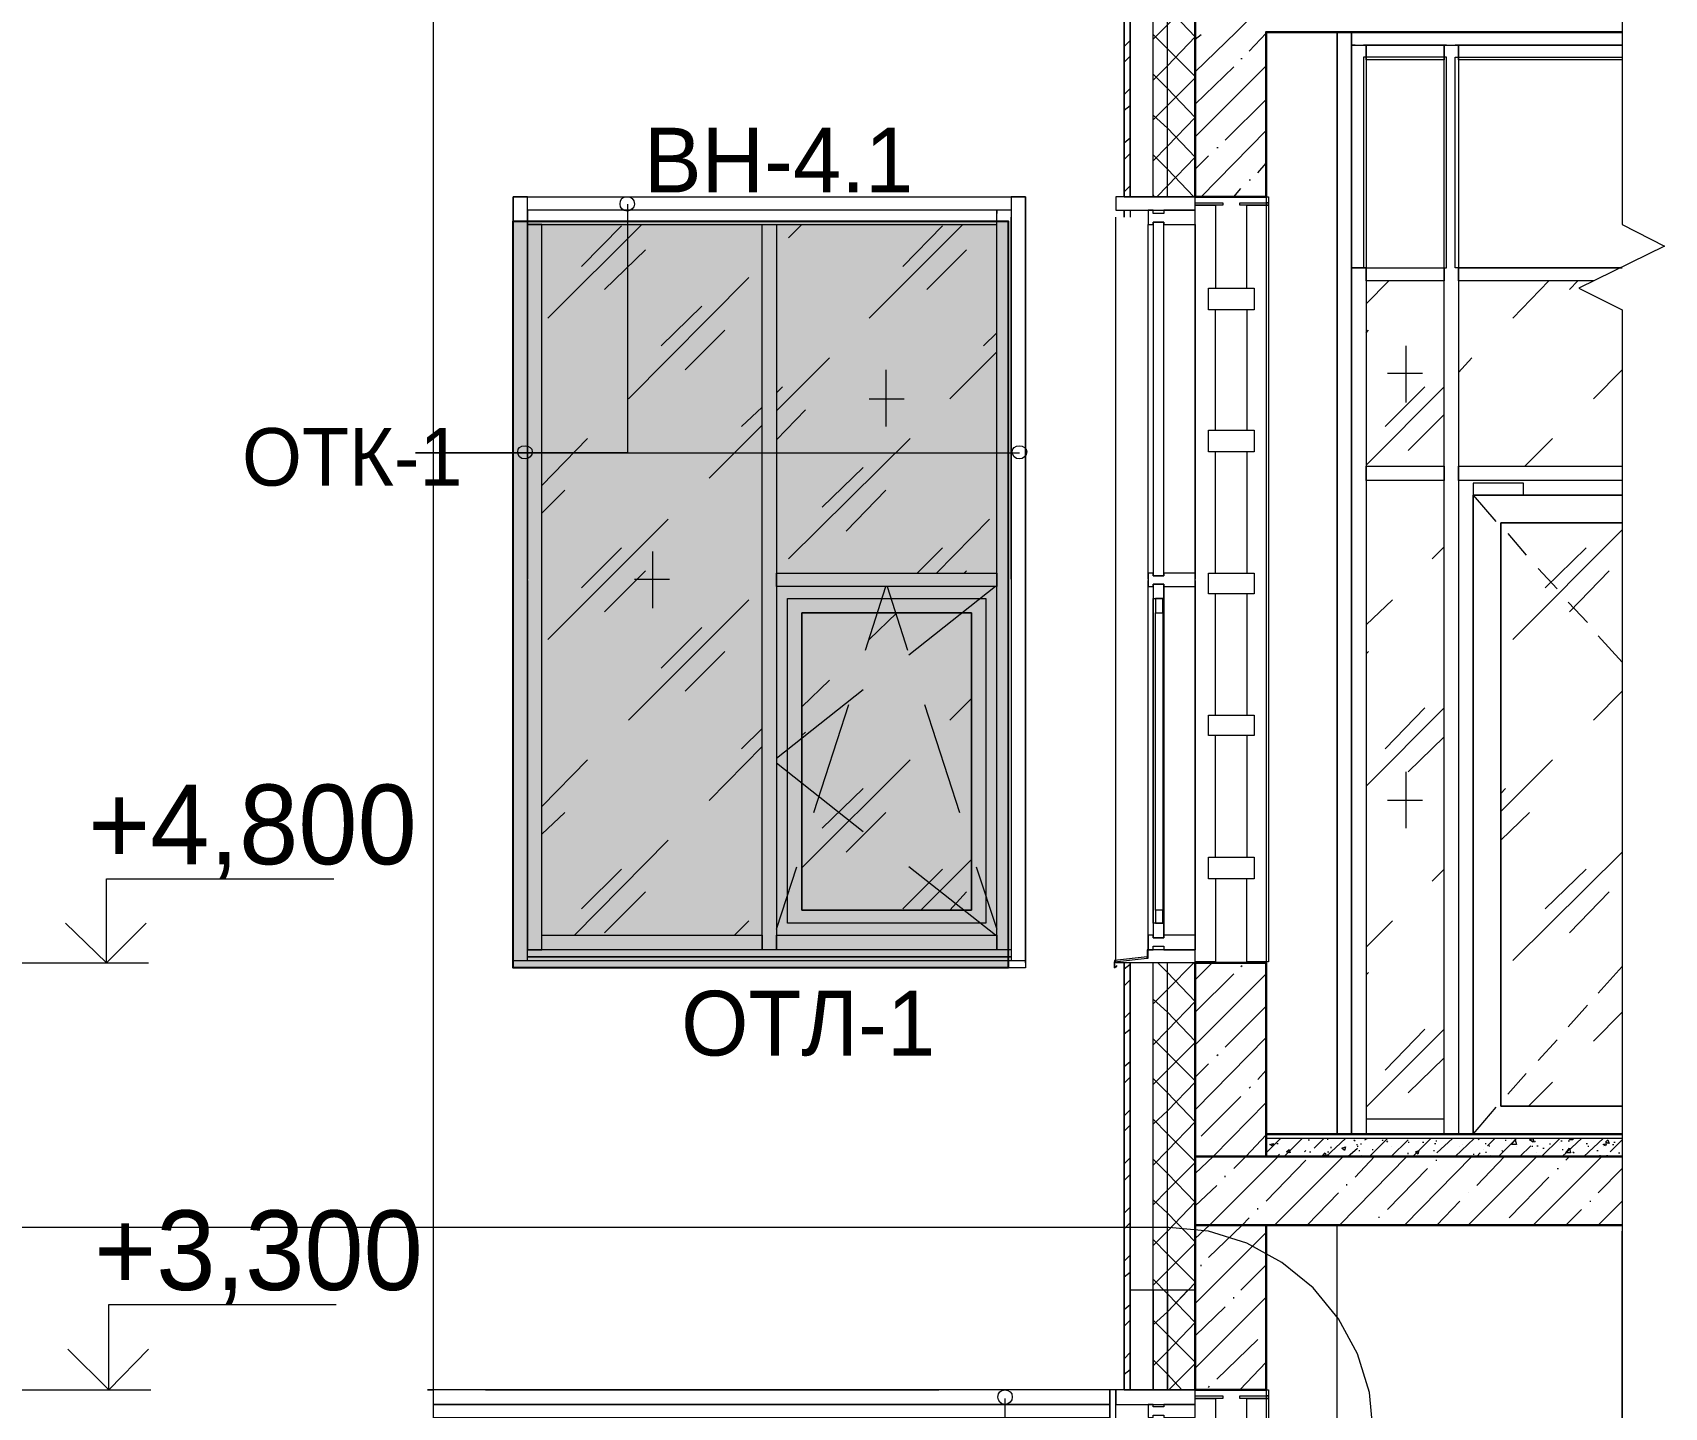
# Model space of a CAD drawing. Header units: millimetres. Extents: x 2294 to 908349, y -83289 to 219220.
# Drawn here: x 378538 to 384467, y -57390 to -52394 of the extents above; entities that cross this region are included whole.
import ezdxf

# ---------------------------------------------------------------- set-up
doc = ezdxf.new("R2010")
doc.units = ezdxf.units.MM
doc.layers.add('PDF _Геометрия', color=7, linetype='Continuous')
doc.layers.add('PDF _Текст', color=7, linetype='Continuous')

msp = doc.modelspace()

# ---------------------------------------------------------------- hatches: boundary and pattern name
at = {"transparency": 33554551}
h = msp.add_hatch(color=3, dxfattribs=at)
h.dxf.hatch_style = 1
h.paths.add_polyline_path([(380283.8, -53079.2), (382082.9, -53079.2), (382082.9, -55792.6), (380283.8, -55792.6)])

# ---------------------------------------------------------------- linework, layer by layer
msp.add_lwpolyline([(380283.8, -53079.2), (382082.9, -53079.2), (382082.9, -55792.6), (380283.8, -55792.6)], close=True)
at = {"layer": 'PDF _Геометрия', "lineweight": 9}
for points in [[(384314.4, -44518.3), (384314.4, -53091), (384467.4, -53169.7), (384157, -53322.7), (384314.4, -53401.4), (384314.4, -61506.3)], [(379995.3, -57427.6), (380178.9, -57427.6), (381311.1, -57427.6), (382430.3, -57427.6), (382452.1, -57427.6), (382452.1, -57379.5), (382430.3, -57379.5), (381311.1, -57379.5), (380178.9, -57379.5), (379995.3, -57379.5), (380178.9, -57379.5), (381311.1, -57379.5), (382430.3, -57379.5), (382452.1, -57379.5), (382452.1, -57327), (382430.3, -57327), (381311.1, -57327), (380178.9, -57327), (379995.3, -57327), (379973.4, -57327), (379995.3, -57327), (379995.3, -44951.1)], [(366281.7, -60684.4), (367829.2, -60684.4), (367851.1, -60684.4), (367851.1, -57327), (367829.2, -57327), (372353.8, -57327), (372331.9, -57327), (372331.9, -60684.4), (372353.8, -60684.4), (373901.3, -60684.4), (373923.2, -60684.4), (373923.2, -57327), (373901.3, -57327), (378425.9, -57327), (378404, -57327), (378404, -60684.4), (378425.9, -60684.4), (379973.4, -60684.4), (379995.3, -60684.4), (379995.3, -57327), (379995.3, -48649.5)], [(382609.5, -52990.4), (382609.5, -51438.5)], [(382661.9, -52990.4), (382661.9, -51438.5)], [(383278.3, -52391.5), (383278.3, -52465.8), (383278.3, -53248.4), (383278.3, -53270.2), (383278.3, -53995.9), (383278.3, -56395.9), (383278.3, -52391.5)], [(384314.4, -52492.1), (383719.9, -52492.1), (383719.9, -52439.6), (383719.9, -53248.4), (383719.9, -53270.2), (383719.9, -53995.9), (383719.9, -56395.9), (383667.4, -56395.9), (383667.4, -56343.4), (383383.3, -56343.4), (383383.3, -56395.9), (383667.4, -56395.9), (383667.4, -53995.9), (383667.4, -53270.2), (383667.4, -53248.4), (383667.4, -52439.6), (383667.4, -52492.1), (383383.3, -52492.1), (383383.3, -52439.6), (383383.3, -53248.4), (383330.8, -53248.4), (383383.3, -53248.4), (383383.3, -53995.9), (383383.3, -56395.9), (383330.8, -56395.9), (383330.8, -53995.9), (383330.8, -56395.9), (383330.8, -53995.9), (383330.8, -53248.4), (383330.8, -53995.9), (383330.8, -53270.2), (383330.8, -53248.4), (383330.8, -52465.8), (383330.8, -52391.5)], [(383330.8, -52391.5), (383330.8, -52439.6), (383357, -52439.6), (383693.6, -52439.6), (384314.4, -52439.6), (383719.9, -52439.6), (384314.4, -52439.6)], [(383343.9, -52439.6), (383330.8, -52439.6), (383383.3, -52439.6), (383374.5, -52439.6)], [(383676.2, -52439.6), (383667.4, -52439.6), (383719.9, -52439.6), (383706.8, -52439.6)], [(384209.5, -53296.4), (383719.9, -53296.4), (383719.9, -53248.4), (384314.4, -53248.4), (383706.8, -53248.4), (383706.8, -52483.3), (384314.4, -52483.3)], [(380336.3, -54385), (380336.3, -55727), (380388.7, -55727), (380388.7, -54380.6), (380388.7, -53091), (380336.3, -53091), (380336.3, -54380.6), (380336.3, -53064.8), (380336.3, -52990.4), (380283.8, -52990.4), (380283.8, -53064.8), (380283.8, -54380.6), (380283.8, -55700.8), (380283.8, -55775.1), (380283.8, -52990.4), (382146.1, -52990.4), (382146.1, -55775.1), (382146.1, -55700.8), (382146.1, -54380.6), (382146.1, -53064.8), (382146.1, -52990.4), (382093.6, -52990.4), (382093.6, -53064.8)], [(382762.5, -52990.4), (383020.4, -52990.4), (383020.4, -55775.1), (382762.5, -55775.1), (382474, -55775.1), (382474, -55766.4), (382474, -55700.8), (382474, -54380.6), (382474, -53064.8)], [(383020.4, -52990.4), (383029.2, -52990.4), (383029.2, -53012.3), (383029.2, -53021), (382924.2, -53021), (382924.2, -53012.3), (383029.2, -53012.3), (383020.4, -53012.3)], [(380699.1, -53016.7), (380699.1, -53921.6), (379929.7, -53921.6), (382124.2, -53921.6)], [(382041.2, -53038.5), (382041.2, -53051.6)], [(382093.6, -54385), (382093.6, -55727), (382041.2, -55727), (382041.2, -54380.6), (382041.2, -53064.8)], [(382093.6, -54380.6), (382093.6, -53064.8), (382093.6, -54380.6), (382093.6, -55700.8), (382093.6, -55766.4)], [(382504.6, -53064.8), (382504.6, -53038.5)], [(382504.6, -53064.8), (382504.6, -53038.5)], [(382504.6, -53064.8), (382504.6, -53038.5)], [(382504.6, -53064.8), (382504.6, -53038.5)], [(382504.6, -53064.8), (382504.6, -53038.5)], [(382526.4, -53038.5), (382526.4, -53064.8)], [(382648.8, -54358.7), (382648.8, -53091), (382762.5, -53091), (382762.5, -54380.6), (382762.5, -53064.8)], [(382762.5, -53012.3), (382863, -53012.3), (382863, -53021), (382762.5, -53021), (382836.8, -53021), (382836.8, -53322.7)], [(382950.5, -53322.7), (382950.5, -53021), (383029.2, -53021), (383029.2, -55770.8), (382950.5, -55770.8), (382950.5, -55469.1)], [(380410.6, -53432), (380751.6, -53091)], [(380533, -53244), (380677.3, -53095.4)], [(381284.9, -53139.1), (381333, -53091)], [(381577.8, -53432), (381918.8, -53091)], [(381700.2, -53244), (381844.5, -53095.4)], [(382592, -54380.6), (382592, -53091), (382609.5, -53091), (382609.5, -54358.7)], [(380616, -53327), (380764.7, -53182.8)], [(381787.6, -53327), (381931.9, -53182.8)], [(380703.5, -53724.9), (381140.6, -53283.3)], [(383383.3, -53379.5), (383466.3, -53296.4)], [(383916.6, -53432), (384047.7, -53296.4)], [(384122.1, -53327), (384152.7, -53296.4)], [(380821.5, -53532.5), (380970.1, -53388.2)], [(382836.8, -53838.5), (382836.8, -53401.4)], [(382950.5, -53401.4), (382950.5, -53838.5)], [(380908.9, -53619.9), (381053.2, -53475.7)], [(383383.3, -53484.4), (383392, -53475.7)], [(381993.1, -53532.5), (382041.2, -53484.4)], [(383527.5, -53532.5), (383527.5, -53738)], [(381241.2, -53768.6), (381433.5, -53576.2)], [(381870.7, -53724.9), (382041.2, -53554.4)], [(383719.9, -53628.7), (383768, -53576.2)], [(381639, -53619.9), (381639, -53825.4)], [(383588.7, -53633.1), (383461.9, -53633.1)], [(384209.5, -53724.9), (384314.4, -53619.9)], [(381241.2, -53703), (381263, -53681.1)], [(383383.3, -53965.3), (383667.4, -53681.1)], [(383453.2, -53825.4), (383597.5, -53681.1)], [(381114.4, -53825.4), (381188.7, -53755.5)], [(381241.2, -53873.5), (381346.1, -53764.2)], [(381577.8, -53724.9), (381704.6, -53724.9)], [(380996.4, -54013.4), (381188.7, -53821)], [(383536.3, -53912.8), (383667.4, -53781.7)], [(380388.7, -54039.6), (380554.8, -53869.1)], [(381284.9, -54306.3), (381726.4, -53869.1)], [(383960.3, -53969.7), (384060.8, -53869.1)], [(380323.2, -53921.6), (379929.7, -53921.6)], [(382836.8, -54358.7), (382836.8, -53917.2)], [(382950.5, -53917.2), (382950.5, -54358.7)], [(381407.3, -54118.3), (381555.9, -53974)], [(384314.4, -54022.1), (383719.9, -54022.1), (383719.9, -53969.7), (384314.4, -53969.7)], [(380388.7, -54140.2), (380471.8, -54057.1)], [(381494.7, -54205.7), (381639, -54057.1)], [(383855.4, -56299.7), (383772.3, -56395.9), (383772.3, -54074.6), (384314.4, -54074.6), (383772.3, -54074.6), (383772.3, -56395.9), (384314.4, -56395.9), (383278.3, -56395.9)], [(383772.3, -54074.6), (383855.4, -54170.8)], [(380410.6, -54599.2), (380847.7, -54162)], [(381822.6, -54358.7), (382015, -54162)], [(384314.4, -56295.3), (383872.9, -56295.3), (383872.9, -54175.1), (384314.4, -54175.1)], [(383899.1, -54214.5), (383964.7, -54293.2)], [(383916.6, -54599.2), (384314.4, -54201.4)], [(380533, -54411.2), (380677.3, -54266.9)], [(380790.9, -54280.1), (380790.9, -54485.5)], [(381752.7, -54358.7), (381844.5, -54266.9)], [(383623.7, -54306.3), (383667.4, -54262.6)], [(384034.6, -54411.2), (384183.3, -54266.9)], [(380616, -54498.6), (380764.7, -54350)], [(381923.1, -54358.7), (381931.9, -54350)], [(384008.4, -54341.3), (384078.3, -54415.6)], [(384122.1, -54498.6), (384266.3, -54350)], [(380336.3, -55766.4), (380336.3, -55700.8), (380336.3, -54380.6)], [(380725.3, -54380.6), (380852.1, -54380.6)], [(381564.7, -54638.5), (381639, -54406.8)], [(381643.4, -54406.8), (381717.7, -54638.5)], [(382036.8, -54406.8), (381722.1, -54656)], [(382762.5, -55700.8), (382762.5, -54385), (382762.5, -55727), (382648.8, -55727), (382609.5, -55727), (382592, -55727), (382592, -54385)], [(382644.5, -54450.5), (382648.8, -54450.5), (382648.8, -54398.1), (382609.5, -54398.1), (382609.5, -54450.5), (382648.8, -54450.5), (382648.8, -55630.9), (382644.5, -55630.9)], [(382609.5, -54406.8), (382609.5, -55674.6)], [(382648.8, -54406.8), (382648.8, -55674.6)], [(380703.5, -54892.1), (381140.6, -54454.9)], [(382618.2, -55630.9), (382609.5, -55630.9), (382609.5, -54450.5), (382618.2, -54450.5)], [(382836.8, -54874.6), (382836.8, -54433.1)], [(382950.5, -54433.1), (382950.5, -54874.6)], [(383383.3, -54546.7), (383479.4, -54454.9)], [(384117.7, -54463.7), (384187.6, -54538)], [(381577.8, -54599.2), (381678.3, -54503)], [(380821.5, -54704.1), (380970.1, -54555.5)], [(384227, -54586.1), (384314.4, -54682.2)], [(380908.9, -54787.2), (381053.2, -54642.9)], [(383383.3, -54651.6), (383392, -54642.9)], [(381555.9, -54782.8), (381241.2, -55032)], [(381333, -54844), (381433.5, -54747.8)], [(381376.7, -55228.7), (381503.5, -54835.2)], [(381778.9, -54835.2), (381905.7, -55228.7)], [(381870.7, -54892.1), (381949.4, -54813.4)], [(384209.5, -54892.1), (384314.4, -54787.2)], [(383383.3, -55132.5), (383667.4, -54848.4)], [(383453.2, -54997), (383597.5, -54848.4)], [(381114.4, -54997), (381188.7, -54922.7)], [(381333, -54948.9), (381346.1, -54935.8)], [(382836.8, -55390.4), (382836.8, -54948.9)], [(382950.5, -54948.9), (382950.5, -55390.4)], [(383536.3, -55080), (383667.4, -54953.3)], [(380996.4, -55185), (381188.7, -54988.2)], [(380388.7, -55206.8), (380554.8, -55036.3)], [(381555.9, -55298.6), (381241.2, -55049.4)], [(381333, -55429.8), (381726.4, -55036.3)], [(383527.5, -55080), (383527.5, -55285.5)], [(383872.9, -55224.3), (384060.8, -55036.3)], [(381407.3, -55285.5), (381555.9, -55141.3)], [(383872.9, -55158.7), (383890.4, -55141.3)], [(383588.7, -55185), (383461.9, -55185)], [(380388.7, -55307.4), (380471.8, -55228.7)], [(381494.7, -55372.9), (381639, -55228.7)], [(383872.9, -55329.2), (383977.8, -55228.7)], [(380506.8, -55674.6), (380847.7, -55329.2)], [(383916.6, -55766.4), (384314.4, -55372.9)], [(380533, -55578.4), (380677.3, -55434.1)], [(381241.2, -55652.7), (381315.5, -55425.4)], [(381700.2, -55578.4), (381844.5, -55434.1)], [(382036.8, -55674.6), (381722.1, -55425.4)], [(381765.8, -55582.8), (381949.4, -55399.2)], [(381966.9, -55425.4), (382041.2, -55652.7)], [(383623.7, -55477.9), (383667.4, -55434.1)], [(384034.6, -55578.4), (384183.3, -55434.1)], [(378168, -55775.1), (378530.8, -55775.1), (378806.2, -55775.1), (378806.2, -55469.1), (379632.4, -55469.1)], [(382836.8, -55469.1), (382836.8, -55770.8), (382762.5, -55770.8)], [(380616, -55665.8), (380764.7, -55517.2)], [(381870.7, -55582.8), (381931.9, -55517.2)], [(384122.1, -55665.8), (384266.3, -55517.2)], [(381088.2, -55674.6), (381140.6, -55622.1)], [(383383.3, -55718.3), (383479.4, -55622.1)], [(382093.6, -55727), (380336.3, -55727)], [(382762.5, -55775.1), (382762.5, -55727)], [(378648.8, -55775.1), (378959.2, -55775.1)], [(382146.1, -55783.9), (382146.1, -55792.6), (380283.8, -55792.6), (380283.8, -55766.4), (380283.8, -55762)], [(380283.8, -55766.4), (382146.1, -55766.4)], [(380283.8, -55792.6), (380283.8, -55783.9)], [(382093.6, -55753.3), (380336.3, -55753.3), (382093.6, -55753.3)], [(382093.6, -55753.3), (380336.3, -55753.3)], [(382146.1, -55762), (382146.1, -55766.4), (382146.1, -55792.6)], [(382609.5, -56964.2), (382609.5, -57327), (382609.5, -55775.1)], [(382661.9, -56964.2), (382661.9, -57327), (382661.9, -55775.1)], [(384314.4, -55788.2), (384227, -55884.4)], [(383383.3, -55818.8), (383392, -55810.1)], [(384187.6, -55928.1), (384117.7, -56006.8)], [(384209.5, -56059.3), (384314.4, -55954.4)], [(383383.3, -56299.7), (383667.4, -56015.6)], [(383453.2, -56164.2), (383597.5, -56015.6)], [(384078.3, -56054.9), (384008.4, -56129.2)], [(383536.3, -56247.3), (383667.4, -56120.5)], [(383964.7, -56177.3), (383899.1, -56251.6)], [(383973.4, -56295.3), (384060.8, -56207.9)], [(384314.4, -56395.9), (383020.4, -56395.9), (383020.4, -56400.3), (383020.4, -56413.4), (383020.4, -56479), (384314.4, -56479)], [(384314.4, -56400.3), (383020.4, -56400.3)], [(384314.4, -56413.4), (383020.4, -56413.4)], [(383409.5, -60531.4), (383409.5, -57480), (383396.4, -57335.8), (383352.7, -57195.9), (383282.7, -57069.1), (383190.9, -56955.5), (383077.2, -56863.7), (382950.5, -56793.7), (382810.6, -56750), (382666.3, -56736.9), (347671.9, -56736.9), (347527.6, -56750), (347387.7, -56793.7), (347256.6, -56863.7), (347142.9, -56955.5), (347051.1, -57069.1), (346985.5, -57195.9), (346941.8, -57335.8), (346928.7, -57480), (346928.7, -60518.3)], [(383125.3, -56728.1), (383020.4, -56728.1)], [(383357, -59709.5), (384235.7, -60732.5), (384235.7, -58332.5), (383278.3, -58332.5), (384235.7, -58332.5), (384235.7, -60732.5), (384288.2, -60732.5), (384288.2, -58280), (383278.3, -58280), (384288.2, -58280), (384288.2, -58253.8), (383278.3, -58253.8), (384314.4, -58253.8), (384314.4, -60732.5), (383278.3, -60732.5), (383278.3, -56728.1), (384314.4, -56728.1), (383278.3, -56728.1)], [(383483.8, -60732.5), (383278.3, -60732.5), (384314.4, -60732.5), (384314.4, -56758.7), (384314.4, -56750)], [(377923.2, -57327), (378526.4, -57327), (378815, -57327), (378815, -57016.7), (379641.2, -57016.7)], [(378657.6, -57327), (378968, -57327)], [(380183.3, -57327), (381831.3, -57327)], [(382474, -60103), (382474, -60037.4), (382474, -58721.6), (382474, -57401.4), (382474, -57327), (382452.1, -57327), (382452.1, -57401.4), (382452.1, -58332.5), (382452.1, -60732.5), (382504.6, -60732.5), (382504.6, -60116.1), (382504.6, -60680)], [(382762.5, -57327), (383020.4, -57327), (383020.4, -60116.1), (382762.5, -60116.1), (382474, -60116.1), (382474, -60107.4)], [(383020.4, -57327), (383029.2, -57327), (383029.2, -57348.9), (383029.2, -57357.6), (382924.2, -57357.6), (382924.2, -57348.9), (383029.2, -57348.9), (383020.4, -57348.9)], [(382456.5, -58087.7), (381962.5, -58087.7), (382071.8, -58087.7), (382071.8, -57357.6)], [(382762.5, -57348.9), (382863, -57348.9), (382863, -57357.6), (382762.5, -57357.6), (382836.8, -57357.6), (382836.8, -57663.6)], [(382950.5, -57663.6), (382950.5, -57357.6), (383029.2, -57357.6), (383029.2, -60107.4), (383029.2, -60116.1), (382924.2, -60116.1), (382924.2, -60107.4), (383029.2, -60107.4), (382950.5, -60107.4), (382950.5, -59805.7)]]:
    msp.add_lwpolyline(points, dxfattribs=at)
for points in [[(382526.4, -52990.4), (382526.4, -51438.5), (382504.6, -51438.5), (382504.6, -52990.4)], [(382504.6, -51438.5), (382504.6, -52990.4)], [(382762.5, -52990.4), (382762.5, -51438.5), (382661.9, -51438.5), (382609.5, -51438.5), (382526.4, -51438.5), (382526.4, -52990.4), (382609.5, -52990.4), (382661.9, -52990.4)], [(383330.8, -53248.4), (383330.8, -52439.6)], [(383383.3, -52439.6), (383667.4, -52439.6)], [(383676.2, -53248.4), (383676.2, -52483.3), (383374.5, -52483.3), (383374.5, -53248.4)], [(381215, -53038.5), (380336.3, -53038.5), (380336.3, -53091), (381215, -53091), (382041.2, -53091), (382041.2, -53038.5), (381215, -53038.5), (380362.5, -53038.5), (380336.3, -53038.5), (380336.3, -52990.4), (380362.5, -52990.4), (381215, -52990.4), (382067.4, -52990.4), (382093.6, -52990.4), (382093.6, -53038.5), (382067.4, -53038.5)], [(382504.6, -53038.5), (382504.6, -53064.8)], [(382504.6, -53038.5), (382504.6, -53064.8)], [(381241.2, -55727), (381188.7, -55727), (380388.7, -55727), (380388.7, -55674.6), (381188.7, -55674.6), (381188.7, -55727), (381188.7, -54380.6), (381188.7, -53091), (381241.2, -53091), (381241.2, -54380.6)], [(382648.8, -54367.5), (382648.8, -53082.2), (382609.5, -53082.2), (382609.5, -54367.5)], [(383383.3, -53248.4), (383667.4, -53248.4), (383667.4, -53296.4), (383383.3, -53296.4)], [(382976.7, -53401.4), (382810.6, -53401.4), (382810.6, -53322.7), (382976.7, -53322.7)], [(382976.7, -53917.2), (382810.6, -53917.2), (382810.6, -53838.5), (382976.7, -53838.5)], [(383383.3, -53969.7), (383667.4, -53969.7), (383667.4, -54022.1), (383383.3, -54022.1)], [(383955.9, -54030.9), (383772.3, -54030.9), (383772.3, -54074.6), (383955.9, -54074.6)], [(382041.2, -54406.8), (381241.2, -54406.8), (381241.2, -54358.7), (382041.2, -54358.7)], [(382976.7, -54433.1), (382810.6, -54433.1), (382810.6, -54358.7), (382976.7, -54358.7)], [(381280.5, -54450.5), (382001.8, -54450.5), (382001.8, -55630.9), (381280.5, -55630.9)], [(382001.8, -54450.5), (382001.8, -55630.9), (381280.5, -55630.9), (381280.5, -54450.5)], [(381949.4, -54503), (381333, -54503), (381333, -55582.8), (381949.4, -55582.8)], [(381333, -55582.8), (381333, -54503), (381949.4, -54503), (381949.4, -55582.8)], [(382618.2, -55582.8), (382618.2, -54503), (382644.5, -54503), (382644.5, -55582.8)], [(382976.7, -54948.9), (382810.6, -54948.9), (382810.6, -54874.6), (382976.7, -54874.6)], [(382976.7, -55469.1), (382810.6, -55469.1), (382810.6, -55390.4), (382976.7, -55390.4)], [(382041.2, -55727), (381241.2, -55727), (381241.2, -55674.6), (382041.2, -55674.6)], [(382648.8, -55683.3), (382648.8, -55630.9), (382609.5, -55630.9), (382609.5, -55683.3)], [(382587.6, -55727), (382587.6, -55753.3), (382592, -55753.3), (382592, -55727)], [(382587.6, -55753.3), (382469.6, -55766.4), (382469.6, -55792.6), (382478.3, -55788.2), (382478.3, -55783.9), (382469.6, -55792.6), (382469.6, -55770.8), (382587.6, -55757.6)], [(382526.4, -57327), (382526.4, -55775.1), (382504.6, -55775.1), (382504.6, -57327)], [(382504.6, -55775.1), (382504.6, -57327)], [(382762.5, -57327), (382762.5, -55775.1), (382661.9, -55775.1), (382609.5, -55775.1), (382526.4, -55775.1), (382526.4, -57327), (382609.5, -57327), (382661.9, -57327)], [(382592, -55757.6), (382592, -55753.3), (382587.6, -55753.3), (382587.6, -55757.6)], [(382762.5, -57327), (382762.5, -56964.2), (382661.9, -56964.2), (382609.5, -56964.2), (382526.4, -56964.2), (382526.4, -57327), (382609.5, -57327), (382661.9, -57327)]]:
    msp.add_lwpolyline(points, close=True, dxfattribs=at)
at = {"layer": 'PDF _Геометрия', "color": 250, "lineweight": 9, "true_color": 0x1d1d1d}
for points in [[(382762.5, -52535.8), (382911.1, -52391.5), (383160.3, -52142.4)], [(382609.5, -52566.4), (382661.9, -52513.9), (382762.5, -52409), (382661.9, -52304.1), (382609.5, -52251.6)], [(382609.5, -52417.8), (382661.9, -52365.3), (382762.5, -52264.8)], [(382762.5, -52553.3), (382661.9, -52452.7), (382609.5, -52400.3)], [(382762.5, -52417.8), (382784.3, -52400.3)], [(382959.2, -52461.5), (383020.4, -52395.9)], [(382504.6, -52444), (382526.4, -52422.1)], [(382504.6, -52500.8), (382526.4, -52479)], [(382762.5, -52771.9), (383020.4, -52513.9)], [(382762.5, -52653.8), (382902.4, -52518.3)], [(382928.6, -52487.7), (382933, -52487.7)], [(382609.5, -52859.3), (382661.9, -52806.8), (382762.5, -52701.9), (382661.9, -52597), (382609.5, -52544.5)], [(382609.5, -52710.7), (382661.9, -52658.2), (382762.5, -52557.7)], [(382504.6, -52618.9), (382526.4, -52597)], [(382871.8, -52785), (383020.4, -52636.3)], [(382504.6, -52675.7), (382526.4, -52658.2)], [(382622.6, -52990.4), (382661.9, -52951.1), (382762.5, -52846.2), (382661.9, -52741.3), (382609.5, -52693.2)], [(382784.3, -52990.4), (383020.4, -52750)], [(382504.6, -52793.7), (382526.4, -52776.2)], [(382841.2, -52811.2), (382845.6, -52811.2)], [(382504.6, -52854.9), (382526.4, -52833.1)], [(382758.1, -52990.4), (382661.9, -52889.9), (382609.5, -52837.4)], [(382762.5, -52889.9), (382810.6, -52841.8)], [(382989.8, -52903), (383020.4, -52868)], [(382959.2, -52929.2), (382963.6, -52929.2)], [(382504.6, -52972.9), (382526.4, -52951.1)], [(382613.9, -52990.4), (382609.5, -52981.7)], [(382902.4, -52990.4), (382928.6, -52959.8)], [(383020.4, -52990.4), (383020.4, -52986.1)], [(382504.6, -55797), (382526.4, -55779.5)], [(382609.5, -55923.8), (382661.9, -55871.3), (382758.1, -55775.1)], [(382609.5, -56072.4), (382661.9, -56019.9), (382762.5, -55915), (382661.9, -55810.1), (382627, -55775.1)], [(382609.5, -55779.5), (382609.5, -55775.1)], [(382762.5, -55836.3), (382823.7, -55775.1)], [(382928.6, -55788.2), (382933, -55783.9)], [(382504.6, -55858.2), (382526.4, -55836.3)], [(382762.5, -56072.4), (383020.4, -55814.5)], [(382762.5, -55954.4), (382902.4, -55814.5)], [(382762.5, -56059.3), (382661.9, -55954.4), (382609.5, -55906.3)], [(382504.6, -55976.2), (382526.4, -55954.4)], [(382871.8, -56081.1), (383020.4, -55932.5)], [(382504.6, -56033.1), (382526.4, -56015.6)], [(382762.5, -56203.5), (382661.9, -56103), (382609.5, -56050.5)], [(382609.5, -56216.7), (382661.9, -56164.2), (382762.5, -56063.7)], [(382762.5, -56308.5), (383020.4, -56046.2)], [(382504.6, -56151.1), (382526.4, -56133.6)], [(382762.5, -56190.4), (382810.6, -56142.3)], [(382841.2, -56111.7), (382845.6, -56107.4)], [(382504.6, -56212.3), (382526.4, -56190.4)], [(382609.5, -56509.6), (382661.9, -56457.1), (382762.5, -56352.2), (382661.9, -56247.3), (382609.5, -56194.8)], [(382609.5, -56360.9), (382661.9, -56312.8), (382762.5, -56207.9)], [(382989.8, -56199.2), (383020.4, -56164.2)], [(382784.3, -56404.6), (382928.6, -56260.4)], [(382959.2, -56229.8), (382963.6, -56225.4)], [(382504.6, -56330.3), (382526.4, -56308.5)], [(382762.5, -56540.2), (382828.1, -56479), (383020.4, -56282.2)], [(382504.6, -56387.1), (382526.4, -56365.3)], [(382762.5, -56496.4), (382661.9, -56395.9), (382609.5, -56343.4)], [(382902.4, -56522.7), (382946.1, -56479), (383020.4, -56400.3)], [(383020.4, -56465.8), (383072.9, -56413.4)], [(383059.8, -56430.9), (383064.1, -56430.9)], [(383068.5, -56413.4), (383068.5, -56413.4)], [(383068.5, -56413.4), (383068.5, -56417.8)], [(383086, -56479), (383151.6, -56413.4)], [(383173.4, -56417.8), (383177.8, -56417.8)], [(383195.3, -56448.4), (383230.2, -56413.4)], [(383239, -56479), (383308.9, -56413.4)], [(383243.4, -56413.4), (383243.4, -56417.8)], [(383256.5, -56448.4), (383256.5, -56444)], [(383339.5, -56417.8), (383343.9, -56422.1)], [(383348.3, -56435.2), (383352.7, -56435.2)], [(383352.7, -56439.6), (383352.7, -56444)], [(383365.8, -56435.2), (383365.8, -56430.9)], [(383378.9, -56417.8), (383387.6, -56413.4)], [(383396.4, -56479), (383461.9, -56413.4)], [(383440.1, -56422.1), (383440.1, -56422.1)], [(383444.5, -56422.1), (383444.5, -56417.8)], [(383457.6, -56422.1), (383461.9, -56426.5)], [(383475.1, -56479), (383536.3, -56417.8)], [(383475.1, -56444), (383475.1, -56444)], [(383536.3, -56426.5), (383540.6, -56426.5)], [(383553.7, -56479), (383619.3, -56413.4)], [(383588.7, -56426.5), (383593.1, -56426.5)], [(383632.4, -56430.9), (383636.8, -56430.9)], [(383636.8, -56422.1), (383641.2, -56422.1)], [(383641.2, -56465.8), (383698, -56413.4)], [(383706.8, -56479), (383776.7, -56413.4)], [(383706.8, -56413.4), (383706.8, -56413.4)], [(383724.2, -56444), (383724.2, -56444)], [(383733, -56435.2), (383733, -56435.2)], [(383789.8, -56413.4), (383794.2, -56417.8)], [(383816, -56430.9), (383820.4, -56430.9)], [(383824.8, -56439.6), (383851, -56413.4)], [(383829.2, -56439.6), (383833.5, -56439.6)], [(383864.1, -56479), (383929.7, -56413.4)], [(383890.4, -56417.8), (383890.4, -56422.1)], [(383912.2, -56417.8), (383912.2, -56417.8)], [(383929.7, -56444), (383929.7, -56444)], [(383942.8, -56479), (383982.2, -56439.6)], [(383986.5, -56422.1), (383990.9, -56426.5)], [(383986.5, -56439.6), (383986.5, -56444)], [(383995.3, -56426.5), (383999.6, -56422.1)], [(384004, -56439.6), (384008.4, -56439.6)], [(384021.5, -56479), (384087.1, -56413.4)], [(384052.1, -56435.2), (384052.1, -56430.9)], [(384087.1, -56426.5), (384087.1, -56426.5)], [(384091.4, -56422.1), (384095.8, -56422.1)], [(384095.8, -56479), (384165.8, -56413.4)], [(384117.7, -56422.1), (384122.1, -56422.1)], [(384135.2, -56413.4), (384135.2, -56417.8), (384122.1, -56417.8), (384126.4, -56413.4)], [(384174.5, -56479), (384244.5, -56413.4)], [(384183.3, -56430.9), (384187.6, -56430.9)], [(384192, -56444), (384192, -56439.6)], [(384244.5, -56444), (384244.5, -56444)], [(384270.7, -56461.5), (384314.4, -56417.8)], [(384279.4, -56435.2), (384283.8, -56435.2)], [(384283.8, -56426.5), (384288.2, -56426.5)], [(382504.6, -56505.2), (382526.4, -56483.3)], [(382609.5, -56802.4), (382661.9, -56750), (382762.5, -56645.1), (382661.9, -56540.2), (382609.5, -56487.7)], [(382609.5, -56653.8), (382661.9, -56601.4), (382762.5, -56500.8)], [(382762.5, -56776.2), (382814.9, -56728.1), (383064.1, -56479)], [(383020.4, -56640.7), (383164.7, -56492.1)], [(383051, -56728.1), (383300.2, -56479)], [(383064.1, -56474.6), (383068.5, -56470.2)], [(383068.5, -56479), (383068.5, -56479)], [(383138.4, -56479), (383138.4, -56479)], [(383160.3, -56461.5), (383164.7, -56457.1)], [(383164.7, -56479), (383164.7, -56474.6)], [(383177.8, -56461.5), (383182.2, -56461.5)], [(383243.4, -56461.5), (383247.7, -56461.5)], [(383243.4, -56474.6), (383247.7, -56474.6)], [(383287.1, -56728.1), (383531.9, -56479)], [(383317.7, -56479), (383352.7, -56448.4)], [(383343.9, -56553.3), (383413.9, -56479)], [(383357, -56457.1), (383361.4, -56457.1)], [(383365.8, -56479), (383365.8, -56474.6), (383370.1, -56479)], [(383405.1, -56452.7), (383409.5, -56452.7)], [(383523.1, -56728.1), (383768, -56479)], [(383536.3, -56470.2), (383536.3, -56465.8)], [(383628.1, -56457.1), (383632.4, -56457.1)], [(383636.8, -56492.1), (383641.2, -56492.1)], [(383754.8, -56728.1), (384004, -56479)], [(383772.3, -56470.2), (383776.7, -56470.2)], [(383772.3, -56479), (383772.3, -56479)], [(383785.4, -56479), (383798.6, -56465.8)], [(383785.4, -56583.9), (383886, -56479)], [(383811.7, -56452.7), (383811.7, -56452.7)], [(383820.4, -56465.8), (383820.4, -56461.5)], [(383824.8, -56479), (383837.9, -56474.6), (383837.9, -56479)], [(383824.8, -56479), (383824.8, -56479)], [(383877.2, -56457.1), (383881.6, -56461.5)], [(383890.4, -56452.7), (383890.4, -56452.7)], [(383912.2, -56479), (383912.2, -56479)], [(383990.9, -56728.1), (384240.1, -56479)], [(384004, -56465.8), (384004, -56465.8)], [(384025.9, -56448.4), (384030.2, -56448.4)], [(384095.8, -56452.7), (384100.2, -56452.7)], [(384108.9, -56492.1), (384122.1, -56479)], [(384122.1, -56452.7), (384126.4, -56452.7)], [(384135.2, -56461.5), (384139.5, -56465.8)], [(384222.6, -56457.1), (384227, -56457.1)], [(384231.3, -56474.6), (384235.7, -56474.6)], [(384257.6, -56474.6), (384261.9, -56474.6)], [(384301.3, -56465.8), (384305.7, -56465.8)], [(382504.6, -56566.4), (382526.4, -56544.5)], [(382871.8, -56553.3), (382871.8, -56548.9)], [(383461.9, -56671.3), (383606.2, -56522.7)], [(383903.5, -56701.9), (384047.7, -56553.3)], [(384078.3, -56522.7), (384082.7, -56522.7)], [(384227, -56610.1), (384314.4, -56522.7)], [(382762.5, -56658.2), (382841.2, -56583.9)], [(383169, -56728.1), (383282.7, -56610.1)], [(383313.3, -56583.9), (383313.3, -56579.5)], [(383754.8, -56610.1), (383754.8, -56610.1)], [(382504.6, -56684.4), (382526.4, -56662.6)], [(382762.5, -56789.3), (382661.9, -56684.4), (382609.5, -56636.3)], [(382989.8, -56671.3), (382989.8, -56666.9)], [(383641.2, -56728.1), (383724.2, -56640.7)], [(384108.9, -56728.1), (384165.8, -56671.3)], [(384196.4, -56640.7), (384200.7, -56640.7)], [(384227, -56728.1), (384314.4, -56640.7)], [(382504.6, -56741.2), (382526.4, -56719.4)], [(382810.6, -56846.2), (382933, -56728.1), (382959.2, -56701.9)], [(383431.3, -56701.9), (383431.3, -56697.5)], [(383872.9, -56728.1), (383872.9, -56728.1)], [(382762.5, -56933.6), (382661.9, -56833), (382609.5, -56780.6)], [(382609.5, -56946.7), (382661.9, -56894.3), (382762.5, -56793.7)], [(382762.5, -57012.3), (383020.4, -56754.4)], [(382504.6, -56859.3), (382526.4, -56837.4)], [(382504.6, -56916.1), (382526.4, -56898.6)], [(382784.3, -56876.8), (382784.3, -56872.4)], [(382928.6, -56964.2), (383020.4, -56872.4)], [(382648.8, -56964.2), (382661.9, -56977.3), (382762.5, -57082.2), (382661.9, -57187.1), (382609.5, -57239.6), (382661.9, -57187.1), (382762.5, -57082.2), (382661.9, -56977.3), (382609.5, -56924.9)], [(382736.3, -56964.2), (382661.9, -57042.9), (382609.5, -57091), (382661.9, -57042.9), (382762.5, -56938)], [(382504.6, -57034.1), (382526.4, -57016.7)], [(382762.5, -57248.3), (383020.4, -56990.4)], [(382762.5, -57130.3), (382871.8, -57025.4)], [(382902.4, -56994.8), (382902.4, -56990.4)], [(382504.6, -57095.3), (382526.4, -57073.5)], [(382841.2, -57287.7), (382989.8, -57143.4)], [(383020.4, -57112.8), (383020.4, -57108.5)], [(382504.6, -57213.4), (382526.4, -57191.5)], [(382504.6, -57270.2), (382526.4, -57252.7)], [(382924.2, -57327), (383020.4, -57226.5)], [(382810.6, -57318.3), (382814.9, -57313.9)]]:
    msp.add_lwpolyline(points, dxfattribs=at)
at = {"layer": 'PDF _Геометрия', "lineweight": 30}
for points in [[(384314.4, -52142.4), (382762.5, -52142.4), (382762.5, -52391.5), (382762.5, -52990.4), (383020.4, -52990.4), (383020.4, -52391.5), (384314.4, -52391.5)], [(384314.4, -56479), (382762.5, -56479), (382762.5, -56728.1), (384314.4, -56728.1)]]:
    msp.add_lwpolyline(points, dxfattribs=at)
at = {"layer": 'PDF _Геометрия', "lineweight": 20}
for points in [[(382474, -52990.4), (382474, -53038.5), (382762.5, -53038.5), (382762.5, -52990.4)], [(382609.5, -53051.6), (382609.5, -53038.5), (382592, -53038.5), (382592, -53091), (382609.5, -53091), (382609.5, -53082.2), (382648.8, -53082.2), (382648.8, -53091), (382762.5, -53091), (382762.5, -53038.5), (382648.8, -53038.5), (382648.8, -53051.6)], [(382609.5, -54367.5), (382609.5, -54358.7), (382592, -54358.7), (382592, -54406.8), (382609.5, -54406.8), (382609.5, -54398.1), (382648.8, -54398.1), (382648.8, -54406.8), (382762.5, -54406.8), (382762.5, -54358.7), (382648.8, -54358.7), (382648.8, -54367.5)], [(382644.5, -54503), (382644.5, -54450.5), (382618.2, -54450.5), (382618.2, -54503)], [(382644.5, -55630.9), (382644.5, -55582.8), (382618.2, -55582.8), (382618.2, -55630.9)], [(382609.5, -55683.3), (382609.5, -55674.6), (382592, -55674.6), (382592, -55727), (382609.5, -55727), (382609.5, -55713.9), (382648.8, -55713.9), (382648.8, -55727), (382762.5, -55727), (382762.5, -55674.6), (382648.8, -55674.6), (382648.8, -55683.3)], [(382474, -57327), (382474, -57379.5), (382762.5, -57379.5), (382762.5, -57327)], [(382609.5, -57388.2), (382609.5, -57379.5), (382592, -57379.5), (382592, -57427.6), (382609.5, -57427.6), (382609.5, -57418.8), (382648.8, -57418.8), (382648.8, -57427.6), (382762.5, -57427.6), (382762.5, -57379.5), (382648.8, -57379.5), (382648.8, -57388.2)]]:
    msp.add_lwpolyline(points, close=True, dxfattribs=at)
at = {"layer": 'PDF _Геометрия', "color": 171, "lineweight": 9, "true_color": 0x8080ff}
msp.add_lwpolyline([(384314.4, -54175.1), (383872.9, -54175.1), (383872.9, -56295.3), (384314.4, -56295.3)], dxfattribs=at)
at = {"layer": 'PDF _Геометрия', "lineweight": 18}
for points in [[(378657.6, -55630.9), (378806.2, -55775.1), (378950.5, -55630.9)], [(378666.3, -57178.4), (378815, -57327), (378959.2, -57178.4)]]:
    msp.add_lwpolyline(points, dxfattribs=at)
at = {"layer": 'PDF _Геометрия', "lineweight": 30}
for points in [[(382762.5, -55775.1), (382762.5, -56479), (383020.4, -56479), (383020.4, -55775.1)], [(382762.5, -56728.1), (382762.5, -57327), (383020.4, -57327), (383020.4, -56728.1)]]:
    msp.add_lwpolyline(points, close=True, dxfattribs=at)
at = {"layer": 'PDF _Геометрия', "color": 250, "lineweight": 9, "true_color": 0x1d1d1d}
for points in [[(383046.6, -56430.9), (383042.3, -56439.6), (383033.5, -56435.2)], [(383308.9, -56444), (383304.6, -56457.1), (383295.8, -56448.4)], [(383929.7, -56435.2), (383912.2, -56435.2), (383925.3, -56417.8)], [(383990.9, -56413.4), (383990.9, -56426.5), (383977.8, -56417.8)], [(384257.6, -56430.9), (384253.2, -56439.6), (384244.5, -56435.2)], [(384261.9, -56417.8), (384266.3, -56430.9), (384253.2, -56426.5)], [(383103.5, -56452.7), (383107.8, -56465.8), (383094.7, -56461.5)], [(383234.6, -56465.8), (383239, -56474.6), (383225.9, -56474.6)], [(383575.6, -56457.1), (383571.2, -56470.2), (383562.5, -56461.5)], [(384126.4, -56465.8), (384108.9, -56465.8), (384122.1, -56448.4)], [(382609.5, -57073.5), (382661.9, -57125.9), (382762.5, -57226.5), (382661.9, -57125.9)], [(382609.5, -57217.7), (382661.9, -57270.2), (382714.4, -57327), (382661.9, -57270.2)], [(382762.5, -57230.9), (382666.3, -57327)]]:
    msp.add_lwpolyline(points, close=True, dxfattribs=at)
at = {"layer": 'PDF _Геометрия', "lineweight": 9}
for points in [[(380672.9, -53016.7), (380672.9, -52999.2), (380681.6, -52990.4), (380699.1, -52990.4)], [(380672.9, -53016.7), (380672.9, -52999.2), (380681.6, -52990.4), (380699.1, -52990.4)], [(380699.1, -52990.4), (380712.2, -52990.4), (380725.3, -52999.2), (380725.3, -53016.7)], [(380699.1, -52990.4), (380712.2, -52990.4), (380725.3, -52999.2), (380725.3, -53016.7)], [(380699.1, -53042.9), (380681.6, -53042.9), (380672.9, -53029.8), (380672.9, -53016.7)], [(380699.1, -53042.9), (380681.6, -53042.9), (380672.9, -53029.8), (380672.9, -53016.7)], [(380725.3, -53016.7), (380725.3, -53029.8), (380712.2, -53042.9), (380699.1, -53042.9)], [(380725.3, -53016.7), (380725.3, -53029.8), (380712.2, -53042.9), (380699.1, -53042.9)], [(380301.3, -53917.2), (380301.3, -53904.1), (380310, -53895.4), (380327.5, -53895.4)], [(380301.3, -53917.2), (380301.3, -53904.1), (380310, -53895.4), (380327.5, -53895.4)], [(380327.5, -53895.4), (380340.6, -53895.4), (380353.8, -53904.1), (380353.8, -53917.2)], [(380327.5, -53895.4), (380340.6, -53895.4), (380353.8, -53904.1), (380353.8, -53917.2)], [(382098, -53917.2), (382098, -53904.1), (382106.8, -53895.4), (382124.2, -53895.4)], [(382098, -53917.2), (382098, -53904.1), (382106.8, -53895.4), (382124.2, -53895.4)], [(382124.2, -53895.4), (382137.4, -53895.4), (382150.5, -53904.1), (382150.5, -53917.2)], [(382124.2, -53895.4), (382137.4, -53895.4), (382150.5, -53904.1), (382150.5, -53917.2)], [(380327.5, -53943.4), (380310, -53943.4), (380301.3, -53930.3), (380301.3, -53917.2)], [(380327.5, -53943.4), (380310, -53943.4), (380301.3, -53930.3), (380301.3, -53917.2)], [(380353.8, -53917.2), (380353.8, -53930.3), (380340.6, -53943.4), (380327.5, -53943.4)], [(380353.8, -53917.2), (380353.8, -53930.3), (380340.6, -53943.4), (380327.5, -53943.4)], [(382124.2, -53943.4), (382106.8, -53943.4), (382098, -53930.3), (382098, -53917.2)], [(382124.2, -53943.4), (382106.8, -53943.4), (382098, -53930.3), (382098, -53917.2)], [(382150.5, -53917.2), (382150.5, -53930.3), (382137.4, -53943.4), (382124.2, -53943.4)], [(382150.5, -53917.2), (382150.5, -53930.3), (382137.4, -53943.4), (382124.2, -53943.4)], [(382045.6, -57353.3), (382045.6, -57335.8), (382054.3, -57327), (382071.8, -57327)], [(382045.6, -57353.3), (382045.6, -57335.8), (382054.3, -57327), (382071.8, -57327)], [(382071.8, -57327), (382084.9, -57327), (382098, -57335.8), (382098, -57353.3)], [(382071.8, -57327), (382084.9, -57327), (382098, -57335.8), (382098, -57353.3)], [(382071.8, -57379.5), (382054.3, -57379.5), (382045.6, -57366.4), (382045.6, -57353.3)], [(382071.8, -57379.5), (382054.3, -57379.5), (382045.6, -57366.4), (382045.6, -57353.3)], [(382098, -57353.3), (382098, -57366.4), (382084.9, -57379.5), (382071.8, -57379.5)], [(382098, -57353.3), (382098, -57366.4), (382084.9, -57379.5), (382071.8, -57379.5)]]:
    msp.add_open_spline(points, degree=3, dxfattribs=at)

# ---------------------------------------------------------------- texts
at = {"layer": 'PDF _Текст', "attachment_point": 4, "style": ''}
for s, insert, char_height in [('ВН-4.1', (380759, -52856.9), 235.29), ('ОТК-1', (379299, -53937.2), 209.3), ('+4,800', (378739.4, -55298.5), 289.45), ('ОТЛ-1', (380894.5, -55995.6), 235.29), ('+3,300', (378761.3, -56846.1), 289.45)]:
    msp.add_mtext(s, dxfattribs=dict(at, insert=insert, char_height=char_height))

doc.saveas('drawing.dxf')
